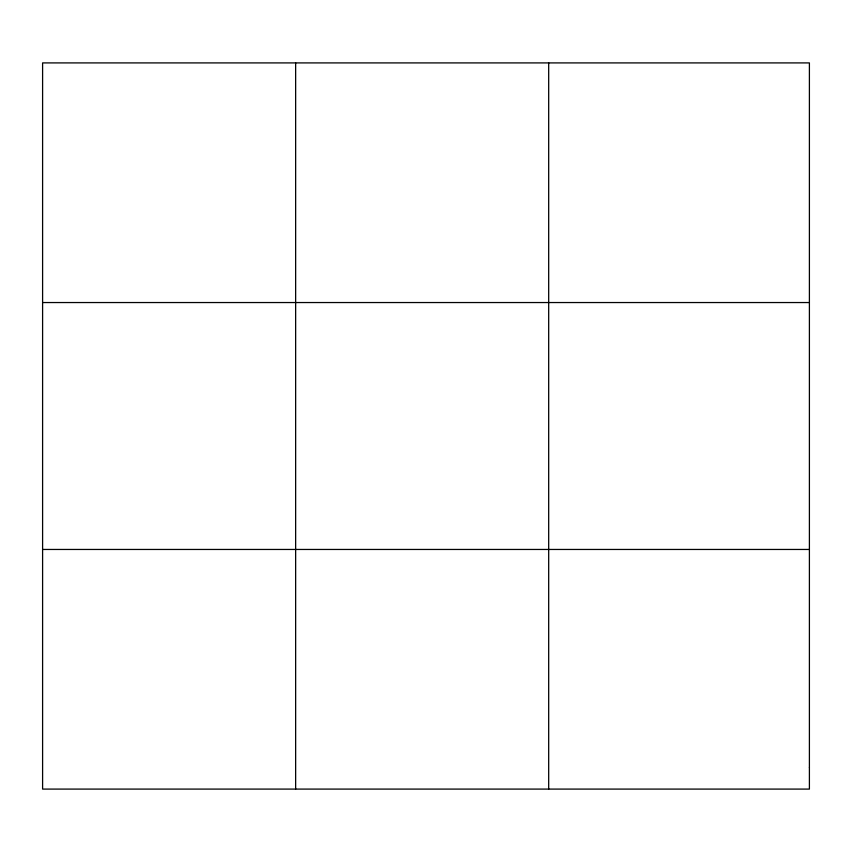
<?xml version="1.0" encoding="UTF-8"?>
<svg xmlns="http://www.w3.org/2000/svg" width="852" height="852" viewBox="0 0 852 852"><rect width="100%" height="100%" fill="white"/><g stroke="black" fill="none" stroke-linecap="round" stroke-linejoin="round"><path stroke-width="1.28" d="M295.644 62.91L295.644 789.09M548.688 62.91L548.688 789.09M42.6 302.545L809.4 302.545M42.6 549.455L809.4 549.455M809.4 767.311L809.4 789.09L42.6 789.09L42.6 62.91L809.4 62.91L809.4 767.311"/></g></svg>
